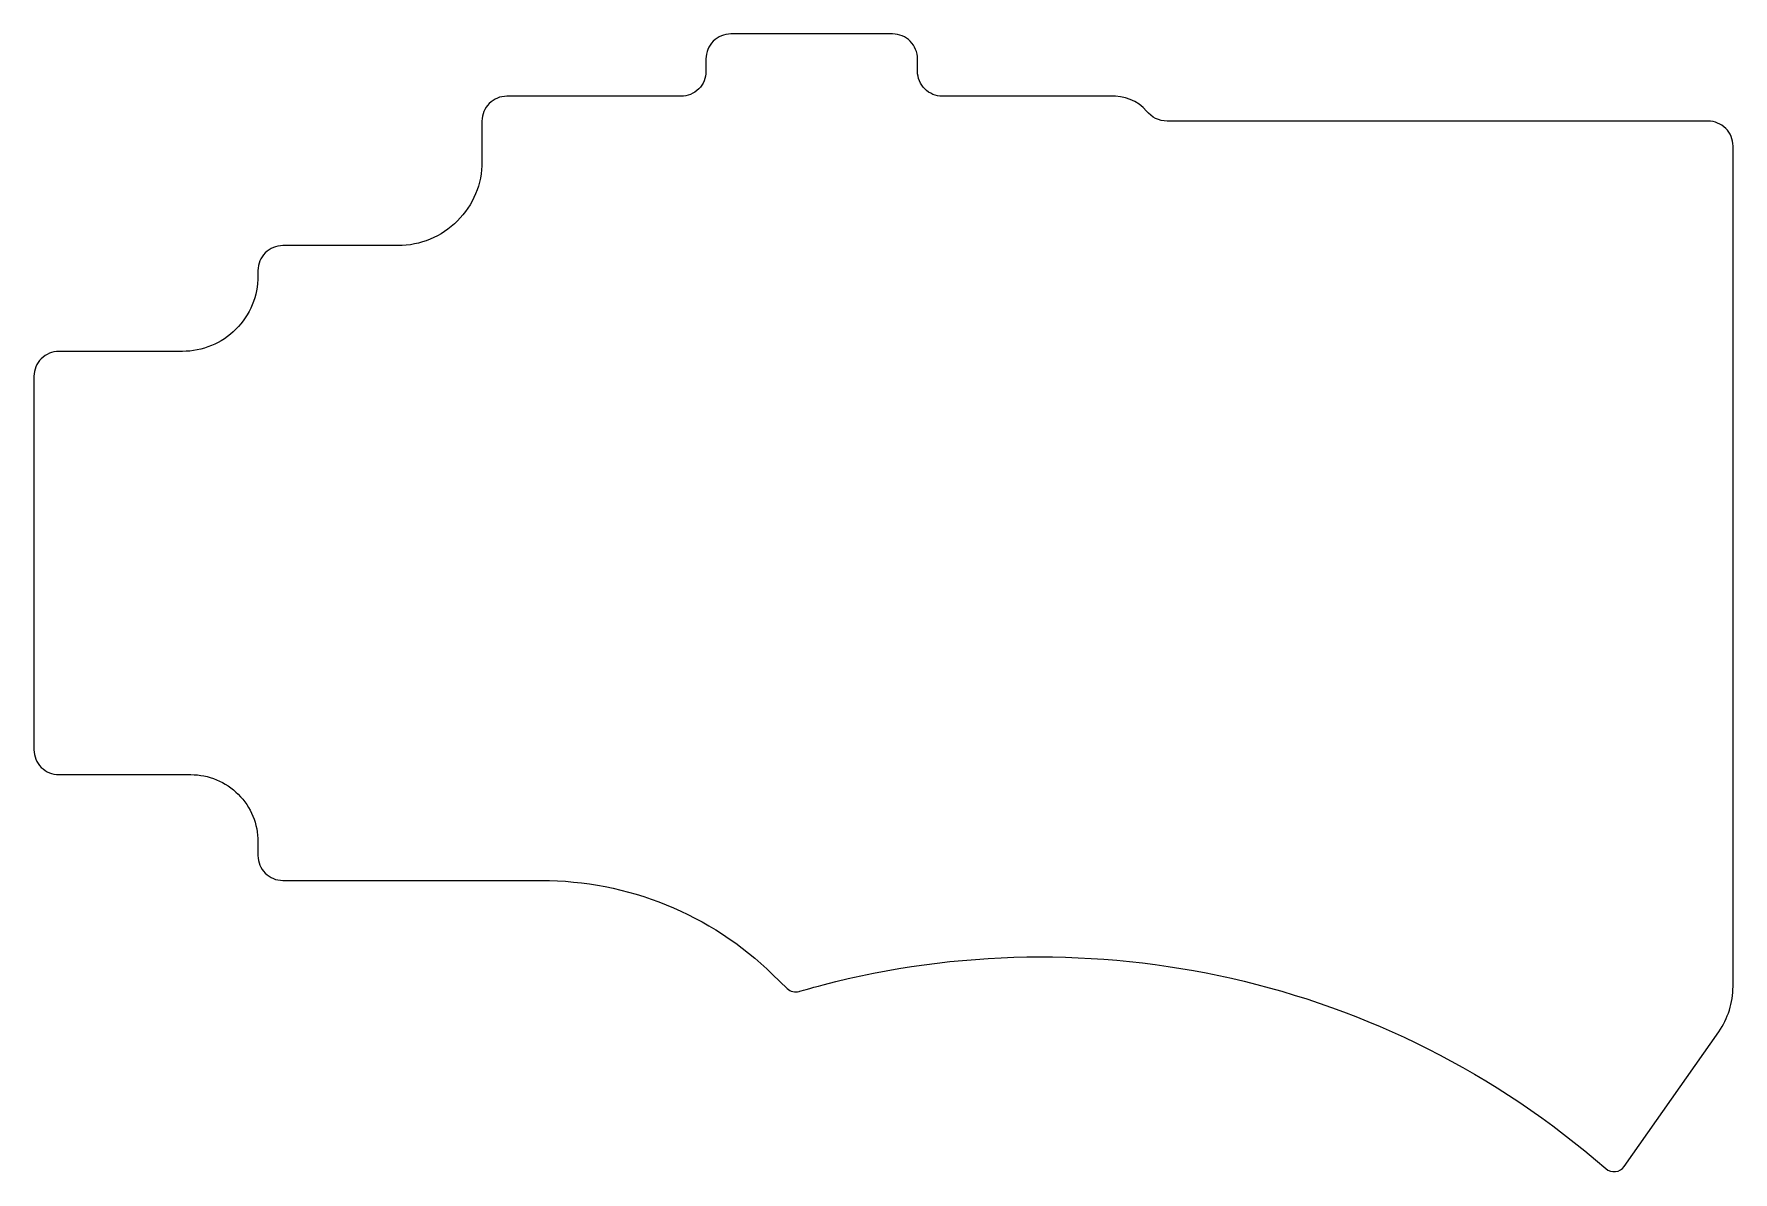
# Model space of a CAD drawing. Header units: millimetres. Extents: x 5 to 141, y 5 to 97.
import ezdxf

# ---------------------------------------------------------------- set-up
doc = ezdxf.new("R2010")
doc.units = ezdxf.units.MM
doc.layers.add('Layer_1', color=7, linetype='CONTINUOUS')

msp = doc.modelspace()

# ---------------------------------------------------------------- linework, layer by layer
at = {"layer": 'Layer_1', "color": 7}
for p, q in [((73.80079, 96.709041), (60.800788, 96.709041)), ((58.800788, 94.709041), (58.800788, 93.709041)), ((58.800788, 94.709041), (58.800788, 94.709041)), ((75.80079, 93.709041), (75.80079, 94.709041)), ((56.800788, 91.709041), (42.800786, 91.709041)), ((91.292982, 91.709041), (77.800791, 91.709041)), ((40.800786, 89.70904), (40.800786, 86.458486)), ((139.332049, 89.70904), (95.850003, 89.70904)), ((141.332049, 20.191453), (141.332049, 87.70904)), ((34.051335, 79.709039), (24.800787, 79.709039)), ((22.800787, 77.709039), (22.800787, 77.273491)), ((16.736334, 71.209038), (6.800785, 71.209038)), ((4.800785, 69.209037), (4.800785, 39.209035)), ((6.800785, 37.209035), (17.400778, 37.209035)), ((22.800787, 31.809024), (22.800787, 30.709034)), ((24.800787, 28.709034), (45.569926, 28.709034)), ((64.157459, 21.165213), (65.317479, 20.037943)), ((132.587148, 5.736711), (140.182779, 16.554632)), ((131.113298, 5.558641), (131.113298, 5.558641))]:
    msp.add_line(p, q, dxfattribs=at)
for points in [[(59.386575, 96.123255), (59.011502, 95.748182), (58.800788, 95.239474), (58.800788, 94.709041)], [(60.800788, 96.709041), (60.270355, 96.709041), (59.761647, 96.498328), (59.386575, 96.123255)], [(75.215004, 96.123255), (74.839931, 96.498328), (74.331223, 96.709041), (73.80079, 96.709041)], [(75.80079, 94.709041), (75.80079, 95.239474), (75.590077, 95.748182), (75.215004, 96.123255)], [(58.800788, 93.709041), (58.800788, 93.178608), (58.590074, 92.6699), (58.215002, 92.294827)], [(76.386577, 92.294827), (76.011504, 92.6699), (75.80079, 93.178608), (75.80079, 93.709041)], [(42.800786, 91.709041), (42.270353, 91.709041), (41.761645, 91.498327), (41.386572, 91.123254)], [(58.215002, 92.294827), (57.839929, 91.919754), (57.331221, 91.709041), (56.800788, 91.709041)], [(77.800791, 91.709041), (77.270358, 91.709041), (76.76165, 91.919754), (76.386577, 92.294827)], [(94.211233, 90.515781), (93.476399, 91.344894), (92.398208, 91.785762), (91.292982, 91.709041)], [(41.386572, 91.123254), (41.011499, 90.748181), (40.800786, 90.239473), (40.800786, 89.70904)], [(95.850003, 89.70904), (95.208144, 89.70904), (94.602677, 90.007102), (94.211233, 90.515781)], [(140.746263, 89.123254), (140.37119, 89.498327), (139.862482, 89.70904), (139.332049, 89.70904)], [(141.332049, 87.70904), (141.332049, 88.239473), (141.121336, 88.748181), (140.746263, 89.123254)], [(40.800786, 86.458486), (40.800786, 84.66842), (40.089685, 82.951672), (38.823917, 81.685905)], [(38.823917, 81.685905), (37.558149, 80.420138), (35.8414, 79.709038), (34.051335, 79.709039)], [(24.800787, 79.709039), (24.270354, 79.709039), (23.761646, 79.498325), (23.386574, 79.123252)], [(23.386574, 79.123252), (23.011501, 78.74818), (22.800787, 78.239472), (22.800787, 77.709039)], [(22.800787, 77.273491), (22.800787, 75.665098), (22.161856, 74.12258), (21.02455, 72.985275)], [(21.02455, 72.985275), (19.887244, 71.847969), (18.344727, 71.209038), (16.736334, 71.209038)], [(6.800785, 71.209038), (6.270352, 71.209038), (5.761644, 70.998324), (5.386571, 70.623251)], [(5.386571, 70.623251), (5.011498, 70.248178), (4.800785, 69.739471), (4.800785, 69.209037)], [(4.800785, 39.209035), (4.800785, 38.678602), (5.011498, 38.169894), (5.386571, 37.794822)], [(5.386571, 37.794822), (5.761644, 37.419749), (6.270352, 37.209035), (6.800785, 37.209035)], [(17.400778, 37.209035), (18.83295, 37.209035), (20.206464, 36.640107), (21.219162, 35.627408)], [(21.219162, 35.627408), (22.23186, 34.61471), (22.800788, 33.241196), (22.800787, 31.809024)], [(22.800787, 30.709034), (22.800787, 30.178601), (23.011501, 29.669893), (23.386574, 29.29482)], [(23.386574, 29.29482), (23.761646, 28.919748), (24.270354, 28.709034), (24.800787, 28.709034)], [(45.569926, 28.709034), (52.51138, 28.709033), (59.179361, 26.002807), (64.157459, 21.165213)], [(68.224189, 20.329043), (89.631222, 25.925454), (113.353656, 21.039533), (131.113298, 5.558641)], [(65.317479, 20.037943), (65.576322, 19.786404), (65.950481, 19.693583), (66.296879, 19.794973)], [(66.296879, 19.794973), (66.296889, 19.794973), (67.155569, 20.049673), (68.224189, 20.329043)], [(140.182779, 16.554632), (140.93073, 17.619884), (141.332048, 18.889842), (141.332049, 20.191453)], [(131.113298, 5.558641), (131.326507, 5.372333), (131.608802, 5.28533), (131.889898, 5.319291)], [(131.889898, 5.319291), (132.170995, 5.353253), (132.424446, 5.504986), (132.587148, 5.736711)]]:
    msp.add_open_spline(points, degree=3, dxfattribs=at)

doc.saveas('drawing.dxf')
